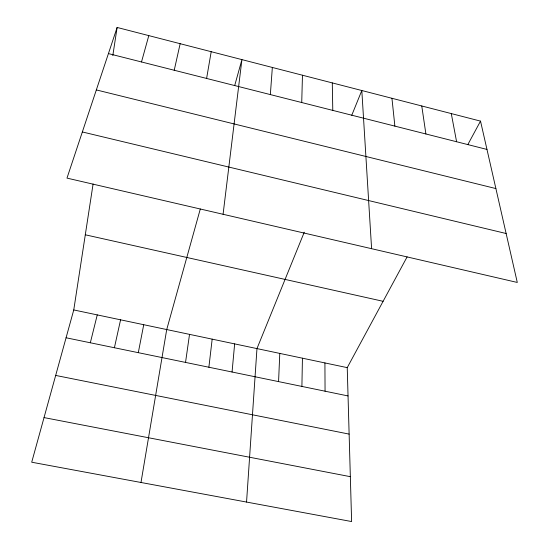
<?xml version="1.0" encoding="UTF-8"?>
<svg xmlns="http://www.w3.org/2000/svg" width="549" height="549" viewBox="0 0 549 549"><rect width="100%" height="100%" fill="white"/><g stroke="black" fill="none" stroke-linecap="round" stroke-linejoin="round"><path stroke-width="0.82" d="M301.902 386.421L302.437 358.188M301.73 102.533L302.465 75.22M278.569 381.61L279.784 353.405M246.549 502.061L256.966 348.594L304.256 232.206M270.348 94.593L272.345 67.458M232.055 372.009L234.649 343.887M208.881 367.233L212.175 339.145M223.079 214.282L241.924 59.615L234.698 85.562M185.535 362.415L189.529 334.368M407.111 256.891L347.236 367.638L351.621 521.55L31.712 462.217L73.758 309.945L93.097 183.97M112.813 55.579L117.129 27.45L480.519 121.116L517.288 282.454L66.985 178.109L117.129 27.45M140.99 482.482L166.718 329.558L200.31 208.97M206.602 78.445L211.2 51.695M138.3 352.671L143.735 324.706M114.405 347.743L120.581 319.82M174.225 70.251L180.161 43.694M90.331 342.775L97.255 314.9M141.498 61.962L148.806 35.616M351.751 115.297L361.818 90.516L371.604 248.697M467.823 144.593L480.519 121.116M44.037 417.59L350.337 476.676M55.675 375.427L349.13 434.108M66.072 337.772L348.039 395.939M73.758 309.945L347.236 367.638M85.294 234.794L383.099 301.305M82.343 131.952L506.137 233.517M96.336 89.919L495.891 188.568M108.428 53.589L486.977 149.438M451.285 113.581L456.596 141.745M421.762 105.971L425.894 133.977M391.945 98.285L394.875 126.119M332.289 82.906L332.79 110.397M324.919 362.93L325.063 391.197"/></g></svg>
